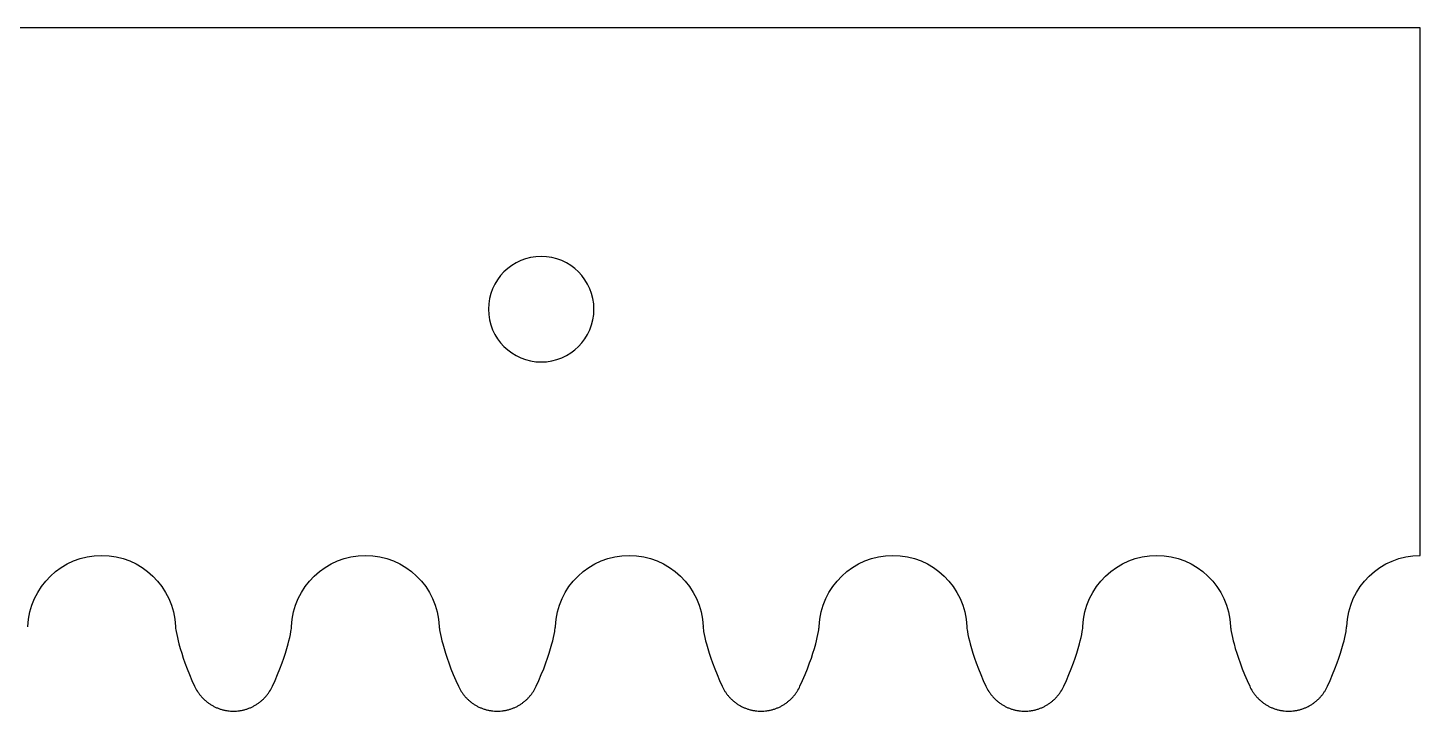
# Model space of a CAD drawing. Extents: x -1581 to -1270, y 120 to 168.
# Drawn here: x -1309.59 to -1270, y 149.02 to 168.45 of the extents above; entities that cross this region are included whole.
import ezdxf

# ---------------------------------------------------------------- set-up
doc = ezdxf.new("R2010")
doc.units = 0
doc.layers.add('V2_X8M8_BEARINGS', color=7, linetype='CONTINUOUS')

msp = doc.modelspace()

# ---------------------------------------------------------------- linework, layer by layer
at = {"layer": 'V2_X8M8_BEARINGS'}
for p, q in [((-1270.004, 168.445), (-1581.388, 168.445)), ((-1270.004, 153.445), (-1270.004, 168.445)), ((-1309.594, 151.412), (-1309.593, 151.427)), ((-1305.396, 151.427), (-1305.395, 151.412)), ((-1305.395, 151.412), (-1305.395, 151.403)), ((-1305.395, 151.403), (-1305.394, 151.398)), ((-1305.394, 151.398), (-1305.393, 151.39)), ((-1305.393, 151.39), (-1305.39, 151.366)), ((-1305.39, 151.366), (-1305.385, 151.331)), ((-1305.385, 151.331), (-1305.377, 151.285)), ((-1305.377, 151.285), (-1305.361, 151.199)), ((-1302.128, 151.199), (-1302.112, 151.285)), ((-1302.112, 151.285), (-1302.104, 151.331)), ((-1302.104, 151.331), (-1302.099, 151.366)), ((-1302.099, 151.366), (-1302.096, 151.39)), ((-1302.096, 151.39), (-1302.095, 151.398)), ((-1302.095, 151.398), (-1302.094, 151.403)), ((-1302.094, 151.412), (-1302.093, 151.427)), ((-1302.094, 151.403), (-1302.094, 151.412)), ((-1297.896, 151.427), (-1297.895, 151.412)), ((-1297.895, 151.412), (-1297.895, 151.403)), ((-1297.895, 151.403), (-1297.894, 151.398)), ((-1297.894, 151.398), (-1297.893, 151.39)), ((-1297.893, 151.39), (-1297.89, 151.366)), ((-1297.89, 151.366), (-1297.885, 151.331)), ((-1297.885, 151.331), (-1297.877, 151.285)), ((-1297.877, 151.285), (-1297.861, 151.199)), ((-1294.628, 151.199), (-1294.612, 151.285)), ((-1294.612, 151.285), (-1294.604, 151.331)), ((-1294.604, 151.331), (-1294.599, 151.366)), ((-1294.599, 151.366), (-1294.596, 151.39)), ((-1294.596, 151.39), (-1294.595, 151.398)), ((-1294.595, 151.398), (-1294.594, 151.403)), ((-1294.594, 151.412), (-1294.593, 151.427)), ((-1294.594, 151.403), (-1294.594, 151.412)), ((-1290.396, 151.427), (-1290.395, 151.412)), ((-1290.395, 151.412), (-1290.395, 151.403)), ((-1290.395, 151.403), (-1290.394, 151.398)), ((-1290.394, 151.398), (-1290.393, 151.39)), ((-1290.393, 151.39), (-1290.39, 151.366)), ((-1290.39, 151.366), (-1290.385, 151.331)), ((-1290.385, 151.331), (-1290.377, 151.285)), ((-1290.377, 151.285), (-1290.361, 151.199)), ((-1287.128, 151.199), (-1287.112, 151.285)), ((-1287.112, 151.285), (-1287.104, 151.331)), ((-1287.104, 151.331), (-1287.099, 151.366)), ((-1287.099, 151.366), (-1287.096, 151.39)), ((-1287.096, 151.39), (-1287.095, 151.398)), ((-1287.095, 151.398), (-1287.094, 151.403)), ((-1287.094, 151.412), (-1287.093, 151.427)), ((-1287.094, 151.403), (-1287.094, 151.412)), ((-1282.896, 151.427), (-1282.895, 151.412)), ((-1282.895, 151.412), (-1282.895, 151.403)), ((-1282.895, 151.403), (-1282.894, 151.398)), ((-1282.894, 151.398), (-1282.893, 151.39)), ((-1282.893, 151.39), (-1282.89, 151.366)), ((-1282.89, 151.366), (-1282.885, 151.331)), ((-1282.885, 151.331), (-1282.877, 151.285)), ((-1282.877, 151.285), (-1282.861, 151.199)), ((-1279.628, 151.199), (-1279.612, 151.285)), ((-1279.612, 151.285), (-1279.604, 151.331)), ((-1279.604, 151.331), (-1279.599, 151.366)), ((-1279.599, 151.366), (-1279.596, 151.39)), ((-1279.596, 151.39), (-1279.595, 151.398)), ((-1279.595, 151.398), (-1279.594, 151.403)), ((-1279.594, 151.412), (-1279.593, 151.427)), ((-1279.594, 151.403), (-1279.594, 151.412)), ((-1275.396, 151.427), (-1275.395, 151.412)), ((-1275.395, 151.412), (-1275.395, 151.403)), ((-1275.395, 151.403), (-1275.394, 151.398)), ((-1275.394, 151.398), (-1275.393, 151.39)), ((-1275.393, 151.39), (-1275.39, 151.366)), ((-1275.39, 151.366), (-1275.385, 151.331)), ((-1275.385, 151.331), (-1275.377, 151.285)), ((-1275.377, 151.285), (-1275.361, 151.199)), ((-1272.128, 151.199), (-1272.112, 151.285)), ((-1272.112, 151.285), (-1272.104, 151.331)), ((-1272.104, 151.331), (-1272.099, 151.366)), ((-1272.099, 151.366), (-1272.095, 151.39)), ((-1272.095, 151.398), (-1272.094, 151.403)), ((-1272.095, 151.39), (-1272.095, 151.398)), ((-1272.094, 151.412), (-1272.093, 151.427)), ((-1272.094, 151.403), (-1272.094, 151.412)), ((-1305.361, 151.199), (-1305.342, 151.11)), ((-1305.342, 151.11), (-1305.32, 151.02)), ((-1305.32, 151.02), (-1305.297, 150.928)), ((-1305.297, 150.928), (-1305.26, 150.797)), ((-1302.229, 150.797), (-1302.192, 150.928)), ((-1302.192, 150.928), (-1302.169, 151.02)), ((-1302.169, 151.02), (-1302.147, 151.11)), ((-1302.147, 151.11), (-1302.128, 151.199)), ((-1297.861, 151.199), (-1297.842, 151.11)), ((-1297.842, 151.11), (-1297.82, 151.02)), ((-1297.82, 151.02), (-1297.797, 150.928)), ((-1297.797, 150.928), (-1297.76, 150.797)), ((-1294.729, 150.797), (-1294.692, 150.928)), ((-1294.692, 150.928), (-1294.669, 151.02)), ((-1294.669, 151.02), (-1294.647, 151.11)), ((-1294.647, 151.11), (-1294.628, 151.199)), ((-1290.361, 151.199), (-1290.342, 151.11)), ((-1290.342, 151.11), (-1290.32, 151.02)), ((-1290.32, 151.02), (-1290.297, 150.928)), ((-1290.297, 150.928), (-1290.26, 150.797)), ((-1287.229, 150.797), (-1287.192, 150.928)), ((-1287.192, 150.928), (-1287.169, 151.02)), ((-1287.169, 151.02), (-1287.147, 151.11)), ((-1287.147, 151.11), (-1287.128, 151.199)), ((-1282.861, 151.199), (-1282.842, 151.11)), ((-1282.842, 151.11), (-1282.82, 151.02)), ((-1282.82, 151.02), (-1282.797, 150.928)), ((-1282.797, 150.928), (-1282.76, 150.797)), ((-1279.729, 150.797), (-1279.692, 150.928)), ((-1279.692, 150.928), (-1279.669, 151.02)), ((-1279.669, 151.02), (-1279.647, 151.11)), ((-1279.647, 151.11), (-1279.628, 151.199)), ((-1275.361, 151.199), (-1275.342, 151.11)), ((-1275.342, 151.11), (-1275.32, 151.02)), ((-1275.32, 151.02), (-1275.297, 150.928)), ((-1275.297, 150.928), (-1275.26, 150.797)), ((-1272.229, 150.797), (-1272.192, 150.928)), ((-1272.192, 150.928), (-1272.169, 151.02)), ((-1272.169, 151.02), (-1272.147, 151.11)), ((-1272.147, 151.11), (-1272.128, 151.199)), ((-1305.26, 150.797), (-1305.219, 150.663)), ((-1305.219, 150.663), (-1305.174, 150.527)), ((-1305.174, 150.527), (-1305.125, 150.389)), ((-1302.364, 150.389), (-1302.315, 150.527)), ((-1302.315, 150.527), (-1302.27, 150.663)), ((-1302.27, 150.663), (-1302.229, 150.797)), ((-1297.76, 150.797), (-1297.719, 150.663)), ((-1297.719, 150.663), (-1297.674, 150.527)), ((-1297.674, 150.527), (-1297.625, 150.389)), ((-1294.864, 150.389), (-1294.815, 150.527)), ((-1294.815, 150.527), (-1294.77, 150.663)), ((-1294.77, 150.663), (-1294.729, 150.797)), ((-1290.26, 150.797), (-1290.219, 150.663)), ((-1290.219, 150.663), (-1290.174, 150.527)), ((-1290.174, 150.527), (-1290.125, 150.389)), ((-1287.364, 150.389), (-1287.315, 150.527)), ((-1287.315, 150.527), (-1287.27, 150.663)), ((-1287.27, 150.663), (-1287.229, 150.797)), ((-1282.76, 150.797), (-1282.719, 150.663)), ((-1282.719, 150.663), (-1282.674, 150.527)), ((-1282.674, 150.527), (-1282.625, 150.389)), ((-1279.864, 150.389), (-1279.815, 150.527)), ((-1279.815, 150.527), (-1279.77, 150.663)), ((-1279.77, 150.663), (-1279.729, 150.797)), ((-1275.26, 150.797), (-1275.219, 150.663)), ((-1275.219, 150.663), (-1275.174, 150.527)), ((-1275.174, 150.527), (-1275.125, 150.389)), ((-1272.364, 150.389), (-1272.315, 150.527)), ((-1272.315, 150.527), (-1272.27, 150.663)), ((-1272.27, 150.663), (-1272.229, 150.797)), ((-1305.125, 150.389), (-1305.063, 150.223)), ((-1305.063, 150.223), (-1304.996, 150.058)), ((-1304.996, 150.058), (-1304.926, 149.892)), ((-1302.563, 149.892), (-1302.493, 150.058)), ((-1302.493, 150.058), (-1302.426, 150.223)), ((-1302.426, 150.223), (-1302.364, 150.389)), ((-1297.625, 150.389), (-1297.563, 150.223)), ((-1297.563, 150.223), (-1297.496, 150.058)), ((-1297.496, 150.058), (-1297.426, 149.892)), ((-1295.063, 149.892), (-1294.993, 150.058)), ((-1294.993, 150.058), (-1294.926, 150.223)), ((-1294.926, 150.223), (-1294.864, 150.389)), ((-1290.125, 150.389), (-1290.063, 150.223)), ((-1290.063, 150.223), (-1289.996, 150.058)), ((-1289.996, 150.058), (-1289.926, 149.892)), ((-1287.563, 149.892), (-1287.493, 150.058)), ((-1287.493, 150.058), (-1287.426, 150.223)), ((-1287.426, 150.223), (-1287.364, 150.389)), ((-1282.625, 150.389), (-1282.563, 150.223)), ((-1282.563, 150.223), (-1282.496, 150.058)), ((-1282.496, 150.058), (-1282.426, 149.892)), ((-1280.063, 149.892), (-1279.993, 150.058)), ((-1279.993, 150.058), (-1279.926, 150.223)), ((-1279.926, 150.223), (-1279.864, 150.389)), ((-1275.125, 150.389), (-1275.063, 150.223)), ((-1275.063, 150.223), (-1274.996, 150.058)), ((-1274.996, 150.058), (-1274.926, 149.892)), ((-1272.563, 149.892), (-1272.493, 150.058)), ((-1272.493, 150.058), (-1272.426, 150.223)), ((-1272.426, 150.223), (-1272.364, 150.389)), ((-1304.926, 149.892), (-1304.851, 149.725)), ((-1304.851, 149.725), (-1304.833, 149.688)), ((-1304.833, 149.688), (-1304.814, 149.651)), ((-1304.814, 149.651), (-1304.793, 149.615)), ((-1302.696, 149.615), (-1302.675, 149.651)), ((-1302.675, 149.651), (-1302.656, 149.688)), ((-1302.656, 149.688), (-1302.638, 149.725)), ((-1302.638, 149.725), (-1302.563, 149.892)), ((-1297.426, 149.892), (-1297.351, 149.725)), ((-1297.351, 149.725), (-1297.333, 149.688)), ((-1297.333, 149.688), (-1297.314, 149.651)), ((-1297.314, 149.651), (-1297.293, 149.615)), ((-1295.196, 149.615), (-1295.175, 149.651)), ((-1295.175, 149.651), (-1295.156, 149.688)), ((-1295.156, 149.688), (-1295.138, 149.725)), ((-1295.138, 149.725), (-1295.063, 149.892)), ((-1289.926, 149.892), (-1289.851, 149.725)), ((-1289.851, 149.725), (-1289.833, 149.688)), ((-1289.833, 149.688), (-1289.814, 149.651)), ((-1289.814, 149.651), (-1289.793, 149.615)), ((-1287.696, 149.615), (-1287.675, 149.651)), ((-1287.675, 149.651), (-1287.656, 149.688)), ((-1287.656, 149.688), (-1287.638, 149.725)), ((-1287.638, 149.725), (-1287.563, 149.892)), ((-1282.426, 149.892), (-1282.351, 149.725)), ((-1282.351, 149.725), (-1282.333, 149.688)), ((-1282.333, 149.688), (-1282.314, 149.651)), ((-1282.314, 149.651), (-1282.293, 149.615)), ((-1280.196, 149.615), (-1280.175, 149.651)), ((-1280.175, 149.651), (-1280.156, 149.688)), ((-1280.156, 149.688), (-1280.138, 149.725)), ((-1280.138, 149.725), (-1280.063, 149.892)), ((-1274.926, 149.892), (-1274.851, 149.725)), ((-1274.851, 149.725), (-1274.833, 149.688)), ((-1274.833, 149.688), (-1274.814, 149.651)), ((-1274.814, 149.651), (-1274.793, 149.615)), ((-1272.696, 149.615), (-1272.675, 149.651)), ((-1272.675, 149.651), (-1272.655, 149.688)), ((-1272.655, 149.688), (-1272.638, 149.725)), ((-1272.638, 149.725), (-1272.563, 149.892)), ((-1304.793, 149.615), (-1304.771, 149.579)), ((-1304.771, 149.579), (-1304.76, 149.561)), ((-1304.76, 149.561), (-1304.748, 149.543)), ((-1304.748, 149.543), (-1304.735, 149.525)), ((-1304.735, 149.525), (-1304.723, 149.508)), ((-1304.723, 149.508), (-1304.709, 149.491)), ((-1304.709, 149.491), (-1304.696, 149.474)), ((-1304.696, 149.474), (-1304.682, 149.457)), ((-1304.682, 149.457), (-1304.668, 149.44)), ((-1304.668, 149.44), (-1304.654, 149.424)), ((-1304.654, 149.424), (-1304.639, 149.408)), ((-1304.639, 149.408), (-1304.624, 149.392)), ((-1304.624, 149.392), (-1304.609, 149.376)), ((-1304.609, 149.376), (-1304.593, 149.36)), ((-1304.593, 149.36), (-1304.577, 149.345)), ((-1304.577, 149.345), (-1304.561, 149.33)), ((-1304.561, 149.33), (-1304.544, 149.315)), ((-1304.544, 149.315), (-1304.527, 149.301)), ((-1304.527, 149.301), (-1304.51, 149.287)), ((-1304.51, 149.287), (-1304.493, 149.273)), ((-1304.493, 149.273), (-1304.475, 149.259)), ((-1304.475, 149.259), (-1304.457, 149.246)), ((-1303.032, 149.246), (-1303.014, 149.259)), ((-1303.014, 149.259), (-1302.996, 149.273)), ((-1302.996, 149.273), (-1302.979, 149.287)), ((-1302.979, 149.287), (-1302.962, 149.301)), ((-1302.962, 149.301), (-1302.945, 149.315)), ((-1302.945, 149.315), (-1302.928, 149.33)), ((-1302.928, 149.33), (-1302.912, 149.345)), ((-1302.912, 149.345), (-1302.896, 149.36)), ((-1302.896, 149.36), (-1302.88, 149.376)), ((-1302.88, 149.376), (-1302.865, 149.392)), ((-1302.865, 149.392), (-1302.85, 149.408)), ((-1302.85, 149.408), (-1302.835, 149.424)), ((-1302.835, 149.424), (-1302.821, 149.44)), ((-1302.821, 149.44), (-1302.807, 149.457)), ((-1302.807, 149.457), (-1302.793, 149.474)), ((-1302.793, 149.474), (-1302.779, 149.491)), ((-1302.779, 149.491), (-1302.766, 149.508)), ((-1302.766, 149.508), (-1302.754, 149.525)), ((-1302.754, 149.525), (-1302.741, 149.543)), ((-1302.741, 149.543), (-1302.729, 149.561)), ((-1302.729, 149.561), (-1302.718, 149.579)), ((-1302.718, 149.579), (-1302.696, 149.615)), ((-1297.293, 149.615), (-1297.271, 149.579)), ((-1297.271, 149.579), (-1297.26, 149.561)), ((-1297.26, 149.561), (-1297.248, 149.543)), ((-1297.248, 149.543), (-1297.235, 149.525)), ((-1297.235, 149.525), (-1297.223, 149.508)), ((-1297.223, 149.508), (-1297.209, 149.491)), ((-1297.209, 149.491), (-1297.196, 149.474)), ((-1297.196, 149.474), (-1297.182, 149.457)), ((-1297.182, 149.457), (-1297.168, 149.44)), ((-1297.168, 149.44), (-1297.154, 149.424)), ((-1297.154, 149.424), (-1297.139, 149.408)), ((-1297.139, 149.408), (-1297.124, 149.392)), ((-1297.124, 149.392), (-1297.109, 149.376)), ((-1297.109, 149.376), (-1297.093, 149.36)), ((-1297.093, 149.36), (-1297.077, 149.345)), ((-1297.077, 149.345), (-1297.061, 149.33)), ((-1297.061, 149.33), (-1297.044, 149.315)), ((-1297.044, 149.315), (-1297.027, 149.301)), ((-1297.027, 149.301), (-1297.01, 149.287)), ((-1297.01, 149.287), (-1296.993, 149.273)), ((-1296.993, 149.273), (-1296.975, 149.259)), ((-1296.975, 149.259), (-1296.957, 149.246)), ((-1295.532, 149.246), (-1295.514, 149.259)), ((-1295.514, 149.259), (-1295.496, 149.273)), ((-1295.496, 149.273), (-1295.479, 149.287)), ((-1295.479, 149.287), (-1295.462, 149.301)), ((-1295.462, 149.301), (-1295.445, 149.315)), ((-1295.445, 149.315), (-1295.428, 149.33)), ((-1295.428, 149.33), (-1295.412, 149.345)), ((-1295.412, 149.345), (-1295.396, 149.36)), ((-1295.396, 149.36), (-1295.38, 149.376)), ((-1295.38, 149.376), (-1295.365, 149.392)), ((-1295.365, 149.392), (-1295.35, 149.408)), ((-1295.35, 149.408), (-1295.335, 149.424)), ((-1295.335, 149.424), (-1295.321, 149.44)), ((-1295.321, 149.44), (-1295.307, 149.457)), ((-1295.307, 149.457), (-1295.293, 149.474)), ((-1295.293, 149.474), (-1295.279, 149.491)), ((-1295.279, 149.491), (-1295.266, 149.508)), ((-1295.266, 149.508), (-1295.254, 149.525)), ((-1295.254, 149.525), (-1295.241, 149.543)), ((-1295.241, 149.543), (-1295.229, 149.561)), ((-1295.229, 149.561), (-1295.218, 149.579)), ((-1295.218, 149.579), (-1295.196, 149.615)), ((-1289.793, 149.615), (-1289.771, 149.579)), ((-1289.771, 149.579), (-1289.76, 149.561)), ((-1289.76, 149.561), (-1289.748, 149.543)), ((-1289.748, 149.543), (-1289.735, 149.525)), ((-1289.735, 149.525), (-1289.723, 149.508)), ((-1289.723, 149.508), (-1289.709, 149.491)), ((-1289.709, 149.491), (-1289.696, 149.474)), ((-1289.696, 149.474), (-1289.682, 149.457)), ((-1289.682, 149.457), (-1289.668, 149.44)), ((-1289.668, 149.44), (-1289.654, 149.424)), ((-1289.654, 149.424), (-1289.639, 149.408)), ((-1289.639, 149.408), (-1289.624, 149.392)), ((-1289.624, 149.392), (-1289.609, 149.376)), ((-1289.609, 149.376), (-1289.593, 149.36)), ((-1289.593, 149.36), (-1289.577, 149.345)), ((-1289.577, 149.345), (-1289.561, 149.33)), ((-1289.561, 149.33), (-1289.544, 149.315)), ((-1289.544, 149.315), (-1289.527, 149.301)), ((-1289.527, 149.301), (-1289.51, 149.287)), ((-1289.51, 149.287), (-1289.493, 149.273)), ((-1289.493, 149.273), (-1289.475, 149.259)), ((-1289.475, 149.259), (-1289.457, 149.246)), ((-1288.032, 149.246), (-1288.014, 149.259)), ((-1288.014, 149.259), (-1287.996, 149.273)), ((-1287.996, 149.273), (-1287.979, 149.287)), ((-1287.979, 149.287), (-1287.962, 149.301)), ((-1287.962, 149.301), (-1287.945, 149.315)), ((-1287.945, 149.315), (-1287.928, 149.33)), ((-1287.928, 149.33), (-1287.912, 149.345)), ((-1287.912, 149.345), (-1287.896, 149.36)), ((-1287.896, 149.36), (-1287.88, 149.376)), ((-1287.88, 149.376), (-1287.865, 149.392)), ((-1287.865, 149.392), (-1287.85, 149.408)), ((-1287.85, 149.408), (-1287.835, 149.424)), ((-1287.835, 149.424), (-1287.821, 149.44)), ((-1287.821, 149.44), (-1287.807, 149.457)), ((-1287.807, 149.457), (-1287.793, 149.474)), ((-1287.793, 149.474), (-1287.779, 149.491)), ((-1287.779, 149.491), (-1287.766, 149.508)), ((-1287.766, 149.508), (-1287.754, 149.525)), ((-1287.754, 149.525), (-1287.741, 149.543)), ((-1287.741, 149.543), (-1287.729, 149.561)), ((-1287.729, 149.561), (-1287.718, 149.579)), ((-1287.718, 149.579), (-1287.696, 149.615)), ((-1282.293, 149.615), (-1282.271, 149.579)), ((-1282.271, 149.579), (-1282.26, 149.561)), ((-1282.26, 149.561), (-1282.248, 149.543)), ((-1282.248, 149.543), (-1282.235, 149.525)), ((-1282.235, 149.525), (-1282.223, 149.508)), ((-1282.223, 149.508), (-1282.209, 149.491)), ((-1282.209, 149.491), (-1282.196, 149.474)), ((-1282.196, 149.474), (-1282.182, 149.457)), ((-1282.182, 149.457), (-1282.168, 149.44)), ((-1282.168, 149.44), (-1282.154, 149.424)), ((-1282.154, 149.424), (-1282.139, 149.408)), ((-1282.139, 149.408), (-1282.124, 149.392)), ((-1282.124, 149.392), (-1282.109, 149.376)), ((-1282.109, 149.376), (-1282.093, 149.36)), ((-1282.093, 149.36), (-1282.077, 149.345)), ((-1282.077, 149.345), (-1282.061, 149.33)), ((-1282.061, 149.33), (-1282.044, 149.315)), ((-1282.044, 149.315), (-1282.027, 149.301)), ((-1282.027, 149.301), (-1282.01, 149.287)), ((-1282.01, 149.287), (-1281.993, 149.273)), ((-1281.993, 149.273), (-1281.975, 149.259)), ((-1281.975, 149.259), (-1281.957, 149.246)), ((-1280.532, 149.246), (-1280.514, 149.259)), ((-1280.514, 149.259), (-1280.496, 149.273)), ((-1280.496, 149.273), (-1280.479, 149.287)), ((-1280.479, 149.287), (-1280.462, 149.301)), ((-1280.462, 149.301), (-1280.445, 149.315)), ((-1280.445, 149.315), (-1280.428, 149.33)), ((-1280.428, 149.33), (-1280.412, 149.345)), ((-1280.412, 149.345), (-1280.396, 149.36)), ((-1280.396, 149.36), (-1280.38, 149.376)), ((-1280.38, 149.376), (-1280.365, 149.392)), ((-1280.365, 149.392), (-1280.35, 149.408)), ((-1280.35, 149.408), (-1280.335, 149.424)), ((-1280.335, 149.424), (-1280.321, 149.44)), ((-1280.321, 149.44), (-1280.307, 149.457)), ((-1280.307, 149.457), (-1280.293, 149.474)), ((-1280.293, 149.474), (-1280.279, 149.491)), ((-1280.279, 149.491), (-1280.266, 149.508)), ((-1280.266, 149.508), (-1280.254, 149.525)), ((-1280.254, 149.525), (-1280.241, 149.543)), ((-1280.241, 149.543), (-1280.229, 149.561)), ((-1280.229, 149.561), (-1280.218, 149.579)), ((-1280.218, 149.579), (-1280.196, 149.615)), ((-1274.793, 149.615), (-1274.771, 149.579)), ((-1274.771, 149.579), (-1274.76, 149.561)), ((-1274.76, 149.561), (-1274.748, 149.543)), ((-1274.748, 149.543), (-1274.735, 149.525)), ((-1274.735, 149.525), (-1274.723, 149.508)), ((-1274.723, 149.508), (-1274.709, 149.491)), ((-1274.709, 149.491), (-1274.696, 149.474)), ((-1274.696, 149.474), (-1274.682, 149.457)), ((-1274.682, 149.457), (-1274.668, 149.44)), ((-1274.668, 149.44), (-1274.654, 149.424)), ((-1274.654, 149.424), (-1274.639, 149.408)), ((-1274.639, 149.408), (-1274.624, 149.392)), ((-1274.624, 149.392), (-1274.609, 149.376)), ((-1274.609, 149.376), (-1274.593, 149.36)), ((-1274.593, 149.36), (-1274.577, 149.345)), ((-1274.577, 149.345), (-1274.561, 149.33)), ((-1274.561, 149.33), (-1274.544, 149.315)), ((-1274.544, 149.315), (-1274.527, 149.301)), ((-1274.527, 149.301), (-1274.51, 149.287)), ((-1274.51, 149.287), (-1274.493, 149.273)), ((-1274.493, 149.273), (-1274.475, 149.259)), ((-1274.475, 149.259), (-1274.457, 149.246)), ((-1273.032, 149.246), (-1273.014, 149.259)), ((-1273.014, 149.259), (-1272.996, 149.273)), ((-1272.996, 149.273), (-1272.979, 149.287)), ((-1272.979, 149.287), (-1272.962, 149.301)), ((-1272.962, 149.301), (-1272.945, 149.315)), ((-1272.945, 149.315), (-1272.928, 149.33)), ((-1272.928, 149.33), (-1272.912, 149.345)), ((-1272.912, 149.345), (-1272.896, 149.36)), ((-1272.896, 149.36), (-1272.88, 149.376)), ((-1272.88, 149.376), (-1272.865, 149.392)), ((-1272.865, 149.392), (-1272.85, 149.408)), ((-1272.85, 149.408), (-1272.835, 149.424)), ((-1272.835, 149.424), (-1272.821, 149.44)), ((-1272.821, 149.44), (-1272.806, 149.457)), ((-1272.806, 149.457), (-1272.793, 149.474)), ((-1272.793, 149.474), (-1272.779, 149.491)), ((-1272.779, 149.491), (-1272.766, 149.508)), ((-1272.766, 149.508), (-1272.754, 149.525)), ((-1272.754, 149.525), (-1272.741, 149.543)), ((-1272.741, 149.543), (-1272.729, 149.561)), ((-1272.729, 149.561), (-1272.718, 149.579)), ((-1272.718, 149.579), (-1272.696, 149.615)), ((-1304.457, 149.246), (-1304.439, 149.233)), ((-1304.439, 149.233), (-1304.42, 149.221)), ((-1304.42, 149.221), (-1304.402, 149.209)), ((-1304.402, 149.209), (-1304.383, 149.197)), ((-1304.383, 149.197), (-1304.364, 149.185)), ((-1304.364, 149.185), (-1304.345, 149.174)), ((-1304.345, 149.174), (-1304.325, 149.163)), ((-1304.325, 149.163), (-1304.305, 149.153)), ((-1304.305, 149.153), (-1304.286, 149.143)), ((-1304.286, 149.143), (-1304.266, 149.133)), ((-1304.266, 149.133), (-1304.245, 149.124)), ((-1304.245, 149.124), (-1304.225, 149.115)), ((-1304.225, 149.115), (-1304.205, 149.106)), ((-1304.205, 149.106), (-1304.184, 149.098)), ((-1304.184, 149.098), (-1304.163, 149.09)), ((-1304.163, 149.09), (-1304.143, 149.083)), ((-1304.143, 149.083), (-1304.122, 149.076)), ((-1304.122, 149.076), (-1304.101, 149.069)), ((-1304.101, 149.069), (-1304.08, 149.063)), ((-1304.08, 149.063), (-1304.059, 149.057)), ((-1304.059, 149.057), (-1304.038, 149.052)), ((-1304.038, 149.052), (-1304.017, 149.047)), ((-1304.017, 149.047), (-1303.996, 149.042)), ((-1303.996, 149.042), (-1303.975, 149.038)), ((-1303.975, 149.038), (-1303.954, 149.034)), ((-1303.954, 149.034), (-1303.932, 149.031)), ((-1303.932, 149.031), (-1303.911, 149.027)), ((-1303.911, 149.027), (-1303.869, 149.022)), ((-1303.869, 149.022), (-1303.827, 149.019)), ((-1303.827, 149.019), (-1303.786, 149.017)), ((-1303.786, 149.017), (-1303.744, 149.016)), ((-1303.744, 149.016), (-1303.703, 149.017)), ((-1303.703, 149.017), (-1303.662, 149.019)), ((-1303.662, 149.019), (-1303.62, 149.022)), ((-1303.62, 149.022), (-1303.578, 149.027)), ((-1303.578, 149.027), (-1303.557, 149.031)), ((-1303.557, 149.031), (-1303.535, 149.034)), ((-1303.535, 149.034), (-1303.514, 149.038)), ((-1303.514, 149.038), (-1303.493, 149.042)), ((-1303.493, 149.042), (-1303.472, 149.047)), ((-1303.472, 149.047), (-1303.451, 149.052)), ((-1303.451, 149.052), (-1303.43, 149.057)), ((-1303.43, 149.057), (-1303.409, 149.063)), ((-1303.409, 149.063), (-1303.388, 149.069)), ((-1303.388, 149.069), (-1303.367, 149.076)), ((-1303.367, 149.076), (-1303.346, 149.083)), ((-1303.346, 149.083), (-1303.325, 149.09)), ((-1303.325, 149.09), (-1303.305, 149.098)), ((-1303.305, 149.098), (-1303.284, 149.106)), ((-1303.284, 149.106), (-1303.264, 149.115)), ((-1303.264, 149.115), (-1303.244, 149.124)), ((-1303.244, 149.124), (-1303.223, 149.133)), ((-1303.223, 149.133), (-1303.203, 149.143)), ((-1303.203, 149.143), (-1303.184, 149.153)), ((-1303.184, 149.153), (-1303.164, 149.163)), ((-1303.164, 149.163), (-1303.144, 149.174)), ((-1303.144, 149.174), (-1303.125, 149.185)), ((-1303.125, 149.185), (-1303.106, 149.197)), ((-1303.106, 149.197), (-1303.087, 149.209)), ((-1303.087, 149.209), (-1303.068, 149.221)), ((-1303.068, 149.221), (-1303.05, 149.233)), ((-1303.05, 149.233), (-1303.032, 149.246)), ((-1296.957, 149.246), (-1296.939, 149.233)), ((-1296.939, 149.233), (-1296.92, 149.221)), ((-1296.92, 149.221), (-1296.902, 149.209)), ((-1296.902, 149.209), (-1296.883, 149.197)), ((-1296.883, 149.197), (-1296.864, 149.185)), ((-1296.864, 149.185), (-1296.845, 149.174)), ((-1296.845, 149.174), (-1296.825, 149.163)), ((-1296.825, 149.163), (-1296.805, 149.153)), ((-1296.805, 149.153), (-1296.786, 149.143)), ((-1296.786, 149.143), (-1296.766, 149.133)), ((-1296.766, 149.133), (-1296.745, 149.124)), ((-1296.745, 149.124), (-1296.725, 149.115)), ((-1296.725, 149.115), (-1296.705, 149.106)), ((-1296.705, 149.106), (-1296.684, 149.098)), ((-1296.684, 149.098), (-1296.663, 149.09)), ((-1296.663, 149.09), (-1296.643, 149.083)), ((-1296.643, 149.083), (-1296.622, 149.076)), ((-1296.622, 149.076), (-1296.601, 149.069)), ((-1296.601, 149.069), (-1296.58, 149.063)), ((-1296.58, 149.063), (-1296.559, 149.057)), ((-1296.559, 149.057), (-1296.538, 149.052)), ((-1296.538, 149.052), (-1296.517, 149.047)), ((-1296.517, 149.047), (-1296.496, 149.042)), ((-1296.496, 149.042), (-1296.475, 149.038)), ((-1296.475, 149.038), (-1296.454, 149.034)), ((-1296.454, 149.034), (-1296.432, 149.031)), ((-1296.432, 149.031), (-1296.411, 149.027)), ((-1296.411, 149.027), (-1296.369, 149.022)), ((-1296.369, 149.022), (-1296.327, 149.019)), ((-1296.327, 149.019), (-1296.286, 149.017)), ((-1296.286, 149.017), (-1296.244, 149.016)), ((-1296.244, 149.016), (-1296.203, 149.017)), ((-1296.203, 149.017), (-1296.162, 149.019)), ((-1296.162, 149.019), (-1296.12, 149.022)), ((-1296.12, 149.022), (-1296.078, 149.027)), ((-1296.078, 149.027), (-1296.056, 149.031)), ((-1296.056, 149.031), (-1296.035, 149.034)), ((-1296.035, 149.034), (-1296.014, 149.038)), ((-1296.014, 149.038), (-1295.993, 149.042)), ((-1295.993, 149.042), (-1295.972, 149.047)), ((-1295.972, 149.047), (-1295.951, 149.052)), ((-1295.951, 149.052), (-1295.93, 149.057)), ((-1295.93, 149.057), (-1295.909, 149.063)), ((-1295.909, 149.063), (-1295.888, 149.069)), ((-1295.888, 149.069), (-1295.867, 149.076)), ((-1295.867, 149.076), (-1295.846, 149.083)), ((-1295.846, 149.083), (-1295.825, 149.09)), ((-1295.825, 149.09), (-1295.805, 149.098)), ((-1295.805, 149.098), (-1295.784, 149.106)), ((-1295.784, 149.106), (-1295.764, 149.115)), ((-1295.764, 149.115), (-1295.744, 149.124)), ((-1295.744, 149.124), (-1295.723, 149.133)), ((-1295.723, 149.133), (-1295.703, 149.143)), ((-1295.703, 149.143), (-1295.684, 149.153)), ((-1295.684, 149.153), (-1295.664, 149.163)), ((-1295.664, 149.163), (-1295.644, 149.174)), ((-1295.644, 149.174), (-1295.625, 149.185)), ((-1295.625, 149.185), (-1295.606, 149.197)), ((-1295.606, 149.197), (-1295.587, 149.209)), ((-1295.587, 149.209), (-1295.568, 149.221)), ((-1295.568, 149.221), (-1295.55, 149.233)), ((-1295.55, 149.233), (-1295.532, 149.246)), ((-1289.457, 149.246), (-1289.439, 149.233)), ((-1289.439, 149.233), (-1289.42, 149.221)), ((-1289.42, 149.221), (-1289.402, 149.209)), ((-1289.402, 149.209), (-1289.383, 149.197)), ((-1289.383, 149.197), (-1289.364, 149.185)), ((-1289.364, 149.185), (-1289.345, 149.174)), ((-1289.345, 149.174), (-1289.325, 149.163)), ((-1289.325, 149.163), (-1289.305, 149.153)), ((-1289.305, 149.153), (-1289.286, 149.143)), ((-1289.286, 149.143), (-1289.266, 149.133)), ((-1289.266, 149.133), (-1289.245, 149.124)), ((-1289.245, 149.124), (-1289.225, 149.115)), ((-1289.225, 149.115), (-1289.205, 149.106)), ((-1289.205, 149.106), (-1289.184, 149.098)), ((-1289.184, 149.098), (-1289.163, 149.09)), ((-1289.163, 149.09), (-1289.143, 149.083)), ((-1289.143, 149.083), (-1289.122, 149.076)), ((-1289.122, 149.076), (-1289.101, 149.069)), ((-1289.101, 149.069), (-1289.08, 149.063)), ((-1289.08, 149.063), (-1289.059, 149.057)), ((-1289.059, 149.057), (-1289.038, 149.052)), ((-1289.038, 149.052), (-1289.017, 149.047)), ((-1289.017, 149.047), (-1288.996, 149.042)), ((-1288.996, 149.042), (-1288.975, 149.038)), ((-1288.975, 149.038), (-1288.954, 149.034)), ((-1288.954, 149.034), (-1288.932, 149.031)), ((-1288.932, 149.031), (-1288.911, 149.027)), ((-1288.911, 149.027), (-1288.869, 149.022)), ((-1288.869, 149.022), (-1288.827, 149.019)), ((-1288.827, 149.019), (-1288.786, 149.017)), ((-1288.786, 149.017), (-1288.744, 149.016)), ((-1288.744, 149.016), (-1288.703, 149.017)), ((-1288.703, 149.017), (-1288.662, 149.019)), ((-1288.662, 149.019), (-1288.62, 149.022)), ((-1288.62, 149.022), (-1288.578, 149.027)), ((-1288.578, 149.027), (-1288.556, 149.031)), ((-1288.556, 149.031), (-1288.535, 149.034)), ((-1288.535, 149.034), (-1288.514, 149.038)), ((-1288.514, 149.038), (-1288.493, 149.042)), ((-1288.493, 149.042), (-1288.472, 149.047)), ((-1288.472, 149.047), (-1288.451, 149.052)), ((-1288.451, 149.052), (-1288.43, 149.057)), ((-1288.43, 149.057), (-1288.409, 149.063)), ((-1288.409, 149.063), (-1288.388, 149.069)), ((-1288.388, 149.069), (-1288.367, 149.076)), ((-1288.367, 149.076), (-1288.346, 149.083)), ((-1288.346, 149.083), (-1288.325, 149.09)), ((-1288.325, 149.09), (-1288.305, 149.098)), ((-1288.305, 149.098), (-1288.284, 149.106)), ((-1288.284, 149.106), (-1288.264, 149.115)), ((-1288.264, 149.115), (-1288.244, 149.124)), ((-1288.244, 149.124), (-1288.223, 149.133)), ((-1288.223, 149.133), (-1288.203, 149.143)), ((-1288.203, 149.143), (-1288.184, 149.153)), ((-1288.184, 149.153), (-1288.164, 149.163)), ((-1288.164, 149.163), (-1288.144, 149.174)), ((-1288.144, 149.174), (-1288.125, 149.185)), ((-1288.125, 149.185), (-1288.106, 149.197)), ((-1288.106, 149.197), (-1288.087, 149.209)), ((-1288.087, 149.209), (-1288.068, 149.221)), ((-1288.068, 149.221), (-1288.05, 149.233)), ((-1288.05, 149.233), (-1288.032, 149.246)), ((-1281.957, 149.246), (-1281.939, 149.233)), ((-1281.939, 149.233), (-1281.92, 149.221)), ((-1281.92, 149.221), (-1281.902, 149.209)), ((-1281.902, 149.209), (-1281.883, 149.197)), ((-1281.883, 149.197), (-1281.864, 149.185)), ((-1281.864, 149.185), (-1281.845, 149.174)), ((-1281.845, 149.174), (-1281.825, 149.163)), ((-1281.825, 149.163), (-1281.805, 149.153)), ((-1281.805, 149.153), (-1281.786, 149.143)), ((-1281.786, 149.143), (-1281.766, 149.133)), ((-1281.766, 149.133), (-1281.745, 149.124)), ((-1281.745, 149.124), (-1281.725, 149.115)), ((-1281.725, 149.115), (-1281.705, 149.106)), ((-1281.705, 149.106), (-1281.684, 149.098)), ((-1281.684, 149.098), (-1281.663, 149.09)), ((-1281.663, 149.09), (-1281.643, 149.083)), ((-1281.643, 149.083), (-1281.622, 149.076)), ((-1281.622, 149.076), (-1281.601, 149.069)), ((-1281.601, 149.069), (-1281.58, 149.063)), ((-1281.58, 149.063), (-1281.559, 149.057)), ((-1281.559, 149.057), (-1281.538, 149.052)), ((-1281.538, 149.052), (-1281.517, 149.047)), ((-1281.517, 149.047), (-1281.496, 149.042)), ((-1281.496, 149.042), (-1281.475, 149.038)), ((-1281.475, 149.038), (-1281.454, 149.034)), ((-1281.454, 149.034), (-1281.432, 149.031)), ((-1281.432, 149.031), (-1281.411, 149.027)), ((-1281.411, 149.027), (-1281.369, 149.022)), ((-1281.369, 149.022), (-1281.327, 149.019)), ((-1281.327, 149.019), (-1281.286, 149.017)), ((-1281.286, 149.017), (-1281.244, 149.016)), ((-1281.244, 149.016), (-1281.203, 149.017)), ((-1281.203, 149.017), (-1281.162, 149.019)), ((-1281.162, 149.019), (-1281.12, 149.022)), ((-1281.12, 149.022), (-1281.078, 149.027)), ((-1281.078, 149.027), (-1281.056, 149.031)), ((-1281.056, 149.031), (-1281.035, 149.034)), ((-1281.035, 149.034), (-1281.014, 149.038)), ((-1281.014, 149.038), (-1280.993, 149.042)), ((-1280.993, 149.042), (-1280.972, 149.047)), ((-1280.972, 149.047), (-1280.951, 149.052)), ((-1280.951, 149.052), (-1280.93, 149.057)), ((-1280.93, 149.057), (-1280.909, 149.063)), ((-1280.909, 149.063), (-1280.888, 149.069)), ((-1280.888, 149.069), (-1280.867, 149.076)), ((-1280.867, 149.076), (-1280.846, 149.083)), ((-1280.846, 149.083), (-1280.825, 149.09)), ((-1280.825, 149.09), (-1280.805, 149.098)), ((-1280.805, 149.098), (-1280.784, 149.106)), ((-1280.784, 149.106), (-1280.764, 149.115)), ((-1280.764, 149.115), (-1280.744, 149.124)), ((-1280.744, 149.124), (-1280.723, 149.133)), ((-1280.723, 149.133), (-1280.703, 149.143)), ((-1280.703, 149.143), (-1280.684, 149.153)), ((-1280.684, 149.153), (-1280.664, 149.163)), ((-1280.664, 149.163), (-1280.644, 149.174)), ((-1280.644, 149.174), (-1280.625, 149.185)), ((-1280.625, 149.185), (-1280.606, 149.197)), ((-1280.606, 149.197), (-1280.587, 149.209)), ((-1280.587, 149.209), (-1280.568, 149.221)), ((-1280.568, 149.221), (-1280.55, 149.233)), ((-1280.55, 149.233), (-1280.532, 149.246)), ((-1274.457, 149.246), (-1274.439, 149.233)), ((-1274.439, 149.233), (-1274.42, 149.221)), ((-1274.42, 149.221), (-1274.402, 149.209)), ((-1274.402, 149.209), (-1274.383, 149.197)), ((-1274.383, 149.197), (-1274.364, 149.185)), ((-1274.364, 149.185), (-1274.345, 149.174)), ((-1274.345, 149.174), (-1274.325, 149.163)), ((-1274.325, 149.163), (-1274.305, 149.153)), ((-1274.305, 149.153), (-1274.285, 149.143)), ((-1274.285, 149.143), (-1274.265, 149.133)), ((-1274.265, 149.133), (-1274.245, 149.124)), ((-1274.245, 149.124), (-1274.225, 149.115)), ((-1274.225, 149.115), (-1274.205, 149.106)), ((-1274.205, 149.106), (-1274.184, 149.098)), ((-1274.184, 149.098), (-1274.163, 149.09)), ((-1274.163, 149.09), (-1274.143, 149.083)), ((-1274.143, 149.083), (-1274.122, 149.076)), ((-1274.122, 149.076), (-1274.101, 149.069)), ((-1274.101, 149.069), (-1274.08, 149.063)), ((-1274.08, 149.063), (-1274.059, 149.057)), ((-1274.059, 149.057), (-1274.038, 149.052)), ((-1274.038, 149.052), (-1274.017, 149.047)), ((-1274.017, 149.047), (-1273.996, 149.042)), ((-1273.996, 149.042), (-1273.975, 149.038)), ((-1273.975, 149.038), (-1273.953, 149.034)), ((-1273.953, 149.034), (-1273.932, 149.031)), ((-1273.932, 149.031), (-1273.911, 149.027)), ((-1273.911, 149.027), (-1273.869, 149.022)), ((-1273.869, 149.022), (-1273.827, 149.019)), ((-1273.827, 149.019), (-1273.786, 149.017)), ((-1273.786, 149.017), (-1273.744, 149.016)), ((-1273.744, 149.016), (-1273.703, 149.017)), ((-1273.703, 149.017), (-1273.662, 149.019)), ((-1273.662, 149.019), (-1273.62, 149.022)), ((-1273.62, 149.022), (-1273.578, 149.027)), ((-1273.578, 149.027), (-1273.556, 149.031)), ((-1273.556, 149.031), (-1273.535, 149.034)), ((-1273.535, 149.034), (-1273.514, 149.038)), ((-1273.514, 149.038), (-1273.493, 149.042)), ((-1273.493, 149.042), (-1273.472, 149.047)), ((-1273.472, 149.047), (-1273.451, 149.052)), ((-1273.451, 149.052), (-1273.43, 149.057)), ((-1273.43, 149.057), (-1273.409, 149.063)), ((-1273.409, 149.063), (-1273.388, 149.069)), ((-1273.388, 149.069), (-1273.367, 149.076)), ((-1273.367, 149.076), (-1273.346, 149.083)), ((-1273.346, 149.083), (-1273.325, 149.09)), ((-1273.325, 149.09), (-1273.305, 149.098)), ((-1273.305, 149.098), (-1273.284, 149.106)), ((-1273.284, 149.106), (-1273.264, 149.115)), ((-1273.264, 149.115), (-1273.244, 149.124)), ((-1273.244, 149.124), (-1273.223, 149.133)), ((-1273.223, 149.133), (-1273.203, 149.143)), ((-1273.203, 149.143), (-1273.184, 149.153)), ((-1273.184, 149.153), (-1273.164, 149.163)), ((-1273.164, 149.163), (-1273.144, 149.174)), ((-1273.144, 149.174), (-1273.125, 149.185)), ((-1273.125, 149.185), (-1273.106, 149.197)), ((-1273.106, 149.197), (-1273.087, 149.209)), ((-1273.087, 149.209), (-1273.068, 149.221)), ((-1273.068, 149.221), (-1273.05, 149.233)), ((-1273.05, 149.233), (-1273.032, 149.246))]:
    msp.add_line(p, q, dxfattribs=at)
at = {"layer": 'V2_X8M8_BEARINGS', "extrusion": (0, 0, -1)}
msp.add_circle((1294.995, 160.445), 1.5, dxfattribs=at)
for centre, end in [((1307.494, 151.345), 177.7783), ((1299.994, 151.345), 177.7783), ((1292.494, 151.345), 177.7783), ((1284.994, 151.345), 177.7783), ((1277.494, 151.345), 177.7783), ((1269.994, 151.345), 89.7314)]:
    msp.add_arc(centre, 2.1, 2.2217, end, dxfattribs=at)

doc.saveas('drawing.dxf')
